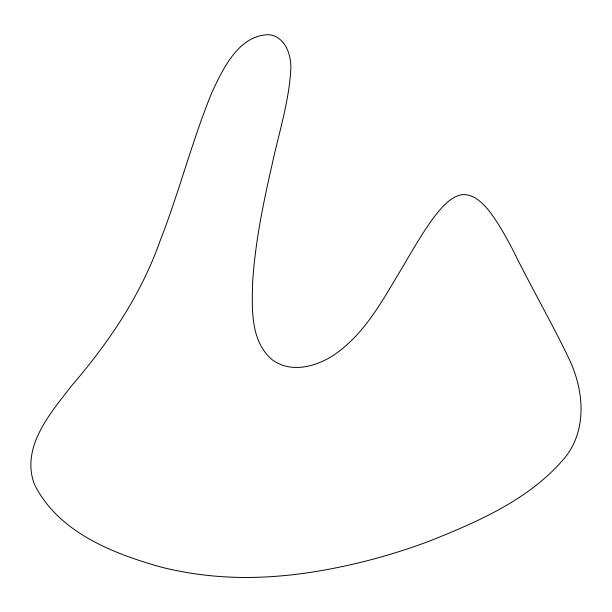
<?xml version="1.0" encoding="UTF-8"?>
<svg xmlns="http://www.w3.org/2000/svg" width="612" height="612" viewBox="0 0 612 612"><rect width="100%" height="100%" fill="white"/><g stroke="black" fill="none" stroke-linecap="round" stroke-linejoin="round"><path stroke-width="0.92" d="M252.618 282.522C252.037 308.708 250.155 341.037 272.156 359.718C291.312 373.963 317.72 366.435 335.628 353.82C365.999 332.408 383.571 298.48 402.367 267.459C412.075 250.974 421.584 234.327 432.783 218.798C440.418 209.12 448.542 197.783 461.219 194.784C471.928 193.315 480.795 201.164 487.274 208.715C497.479 221.162 505.129 235.413 512.688 249.551C530.336 285.628 550.525 320.405 567.944 356.582C583.94 388.566 588.339 430.305 563.576 459.26C528.569 499.966 477.459 521.967 428.637 541.421A564.371 509.054 -17 0 1 366.167 561.005C324.674 571.486 281.987 578.156 239.108 577.422A317.268 255.648 -14.7 0 1 163.067 567.607C114 554.082 57.513 532.364 34.065 483.495C21.114 446.462 50.459 413.092 71.528 385.866C108.768 342.628 141.196 294.732 160.206 240.547C179.354 191.64 192.153 140.485 212.142 91.907C223.296 68.337 238.68 35.19 268.92 34.654C285.98 36.781 291.993 56.365 290.685 71.199C288.619 103.267 278.567 134.105 271.904 165.378C263.122 203.972 255.105 242.941 252.618 282.522"/></g></svg>
